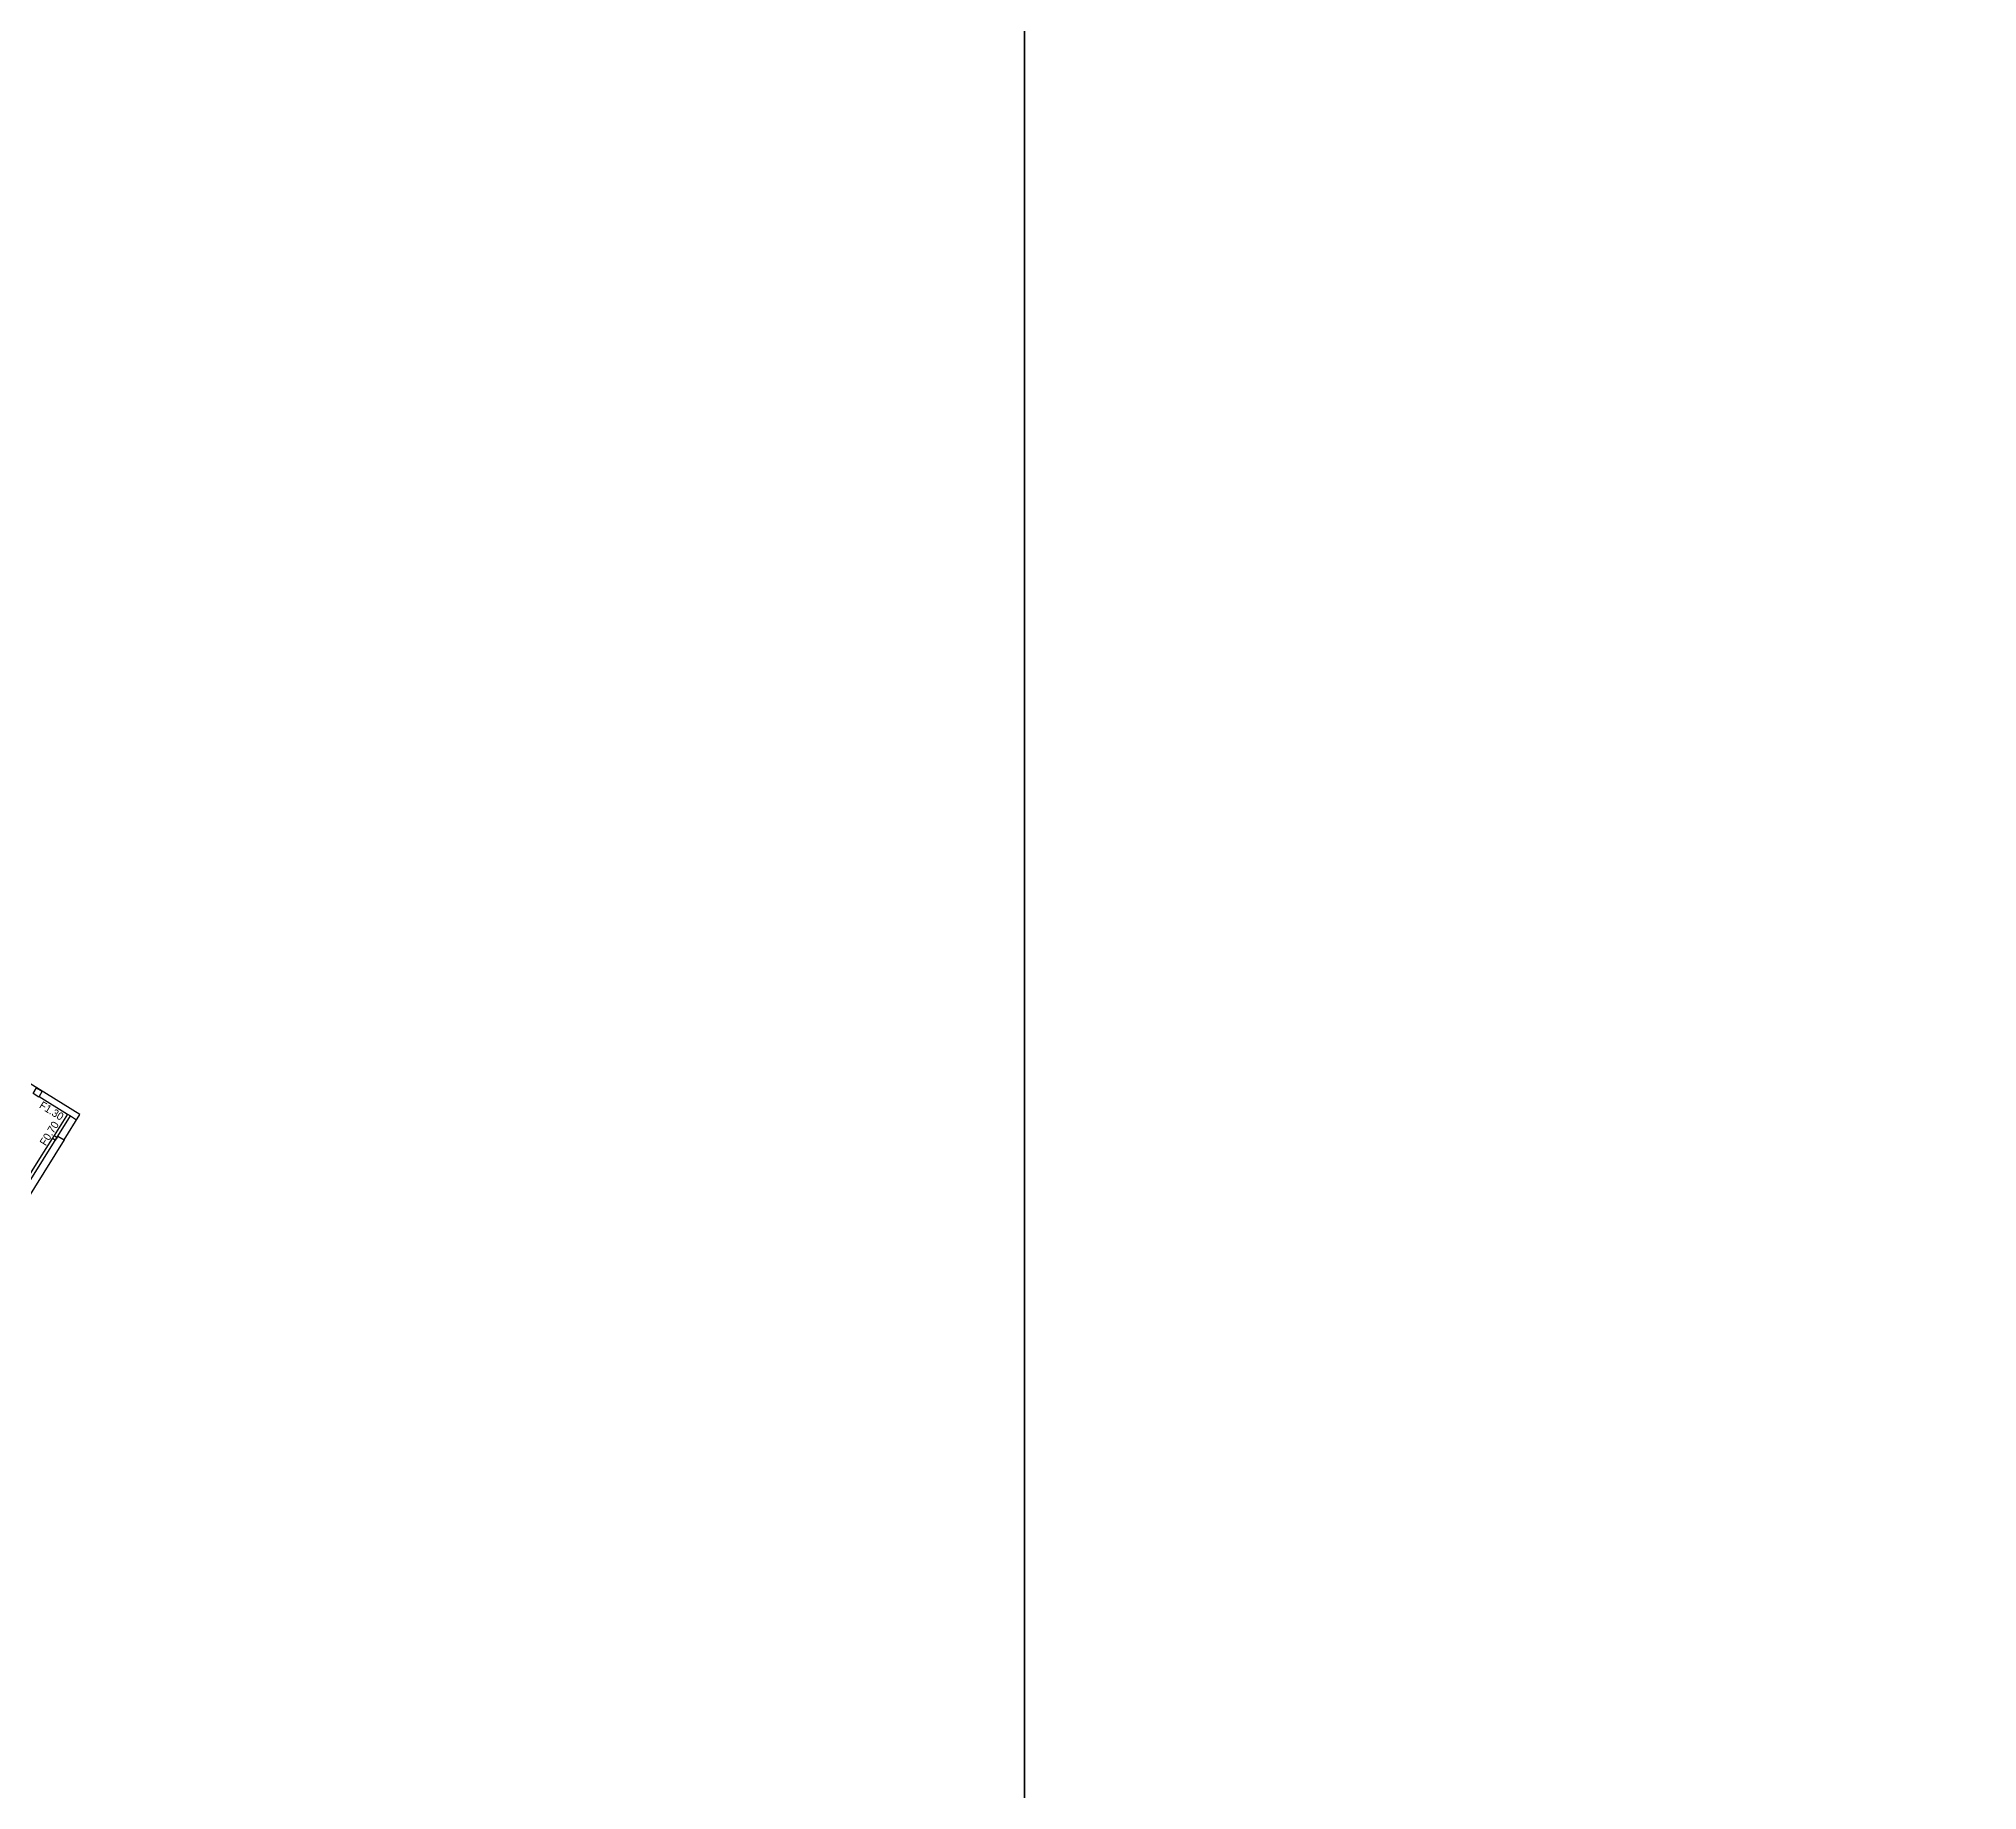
# Model space of a CAD drawing. Header units: metres. Extents: x 0 to 4000, y -96000 to -93000.
# Drawn here: x 2195.9 to 2597.3, y -94043.8 to -93681.1 of the extents above; entities that cross this region are included whole.
import ezdxf

# ---------------------------------------------------------------- set-up
doc = ezdxf.new("R2010")
doc.units = ezdxf.units.M
doc.header["$LTSCALE"] = 2.5
for name, color, linetype in [('側溝・桝', 7, 'Continuous'), ('図郭', 7, 'Continuous'), ('歩道・分離帯・安全施設', 7, 'Continuous'), ('道路', 7, 'Continuous')]:
    doc.layers.add(name, color=color, linetype=linetype)
doc.styles.get("Standard").update_dxf_attribs({"font": ''})
doc.styles.get('Standard').set_extended_font_data('@MS PGothic')

msp = doc.modelspace()

# ---------------------------------------------------------------- linework, layer by layer
at = {"layer": '側溝・桝'}
for points in [[(2196.62, -93899.03), (2195.94, -93900.14), (2195.88, -93900.23), (2194.69, -93899.49), (2195.43, -93898.3)], [(2199.3, -93909.17), (2198.71, -93908.8), (2199.08, -93908.21), (2199.68, -93908.58)]]:
    msp.add_lwpolyline(points, close=True, dxfattribs=at)
for points in [[(2195.94, -93900.14), (2201.84, -93903.79), (2202.43, -93904.15), (2203.71, -93904.94)], [(2201.84, -93903.79), (2199.08, -93908.21)], [(2199.82, -93908.34), (2202.43, -93904.15)], [(2118.57, -94036.76), (2120.99, -94032.85), (2137.94, -94006.06), (2162.68, -93966.56), (2196.11, -93912.97), (2198.71, -93908.8)]]:
    msp.add_lwpolyline(points, dxfattribs=at)
at = {"layer": '図郭'}
for points in [[(1600, -94200), (2400, -94200), (2400, -93600), (1600, -93600)], [(2400, -94200), (3200, -94200), (3200, -93600), (2400, -93600)]]:
    msp.add_lwpolyline(points, close=True, dxfattribs=at)
at = {"layer": '歩道・分離帯・安全施設'}
for points in [[(2072.45, -94112.09), (2083.9, -94093.93), (2102.31, -94064.3), (2121.59, -94033.22), (2138.53, -94006.43), (2163.28, -93966.93), (2199.82, -93908.34)], [(2199.82, -93908.34), (2201.12, -93909.1)]]:
    msp.add_lwpolyline(points, dxfattribs=at)
at = {"layer": '道路'}
for points in [[(2201.12, -93909.1), (2204.4, -93903.84), (2177.25, -93887.07), (2135.97, -93861.22), (2094.65, -93835.38), (2062.01, -93814.66)], [(2201.12, -93909.1), (2164.55, -93967.73), (2139.8, -94007.23), (2122.86, -94034.02), (2103.58, -94065.1), (2085.17, -94094.73), (2072.13, -94115.4)]]:
    msp.add_lwpolyline(points, dxfattribs=at)

# ---------------------------------------------------------------- texts
at = {"layer": '側溝・桝'}
for s, rotation, p in [('F1.30', 328.3011, (2195.84, -93902.36)), ('F0.70', 58.0482, (2197.31, -93910.46))]:
    msp.add_text(s, height=1.6, rotation=rotation, dxfattribs=at).set_placement(p)

doc.saveas('drawing.dxf')
